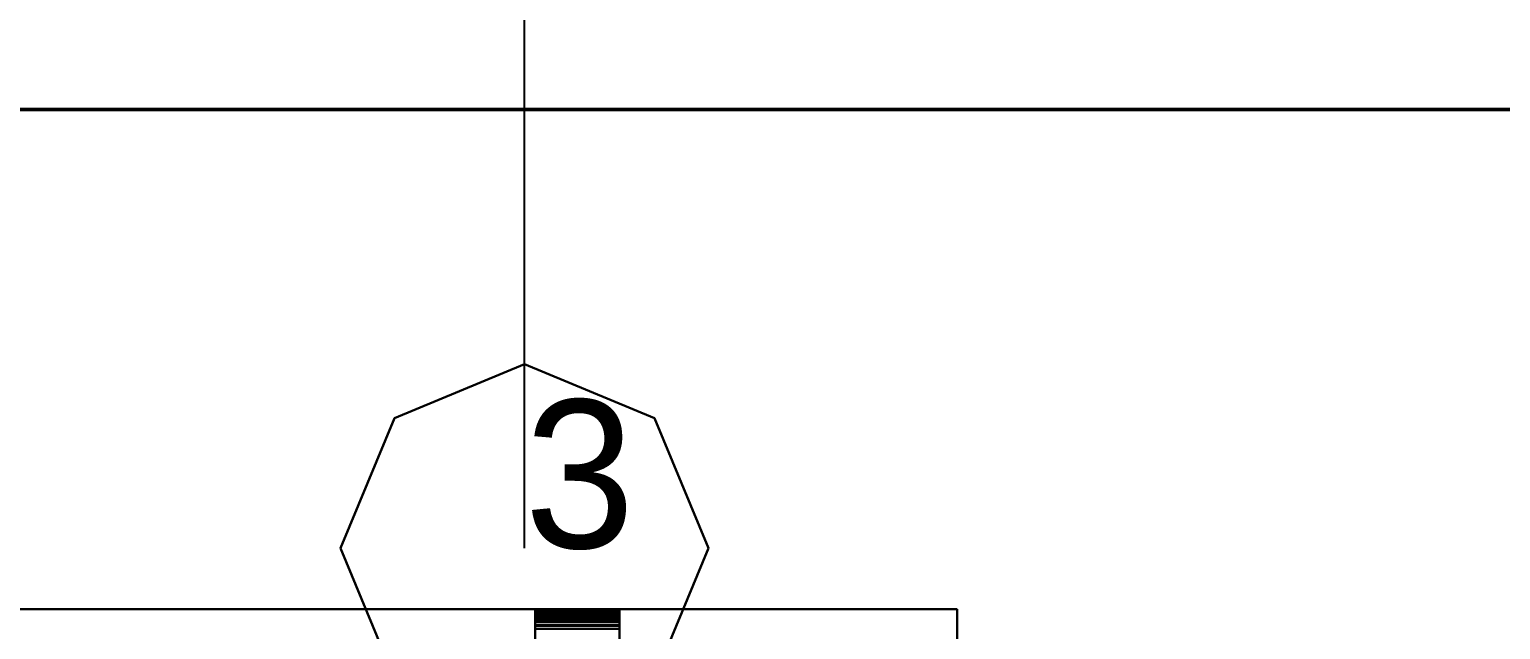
# Model space of a CAD drawing. Extents: x 0 to 48.1, y 0 to 23.7.
# Drawn here: x 17.4 to 18.392, y 11.784 to 12.189 of the extents above; entities that cross this region are included whole.
import ezdxf

# ---------------------------------------------------------------- set-up
doc = ezdxf.new("R2010")
doc.units = 0
doc.header["$MEASUREMENT"] = 0
for name, color, linetype in [('DLXFURN', 5, 'Continuous'), ('DLXLUM', 1, 'Continuous'), ('DLXLUMEX', 1, 'Continuous'), ('DLXSCENE', 7, 'Continuous')]:
    doc.layers.add(name, color=color, linetype=linetype)

# ---------------------------------------------------------------- blocks, each defined once
blk = doc.blocks.new('*U33')
at = {"color": 1}
blk.add_line((0, 0), (0, 1.265), dxfattribs=at)
for p, q in [((-0.08766, 0.08766), (0, 0.12397)), ((0, 0.12397), (-0.08766, 0.08766)), ((0, 0.12397), (-0.08766, 0.08766)), ((-0.08766, 0.08766), (0, 0.12397)), ((0, 0.12397), (0.08766, 0.08766)), ((0.08766, 0.08766), (0, 0.12397)), ((0.08766, 0.08766), (0, 0.12397)), ((0, 0.12397), (0, 0.12397)), ((0, 0.12397), (0.08766, 0.08766)), ((0, 0.12397), (0, 0.12397)), ((-0.12397, 0), (-0.08766, 0.08766)), ((-0.08766, 0.08766), (-0.12397, 0)), ((-0.08766, 0.08766), (-0.12397, 0)), ((-0.12397, 0), (-0.08766, 0.08766)), ((-0.08766, 0.08766), (-0.08766, 0.08766)), ((-0.08766, 0.08766), (-0.08766, 0.08766)), ((0.08766, 0.08766), (0.12397, 0)), ((0.12397, 0), (0.08766, 0.08766)), ((0.08766, 0.08766), (0.08766, 0.08766)), ((0.12397, 0), (0.08766, 0.08766)), ((0.08766, 0.08766), (0.08766, 0.08766)), ((0.08766, 0.08766), (0.12397, 0)), ((-0.08766, -0.08766), (-0.12397, 0)), ((-0.12397, 0), (-0.08766, -0.08766)), ((-0.12397, 0), (-0.12397, 0)), ((-0.12397, 0), (-0.08766, -0.08766)), ((-0.08766, -0.08766), (-0.12397, 0)), ((-0.12397, 0), (-0.12397, 0)), ((0.12397, 0), (0.08766, -0.08766)), ((0.08766, -0.08766), (0.12397, 0)), ((0.08766, -0.08766), (0.12397, 0)), ((0.12397, 0), (0.08766, -0.08766)), ((0.12397, 0), (0.12397, 0)), ((0.12397, 0), (0.12397, 0))]:
    blk.add_line(p, q)
at = {"layer": 'DLXLUMEX', "color": 7}
blk.add_text('3', height=0.1, dxfattribs=at).set_placement((0, 0))
blk = doc.blocks.new('*U77')
for p, q in [((-0.02702, -0.2), (12.57298, -0.2)), ((12.57298, -0.2), (-0.02702, -0.2)), ((-0.02702, -0.2), (12.57298, -0.2)), ((12.57298, -0.2), (-0.02702, -0.2))]:
    blk.add_line(p, q)
blk = doc.blocks.new('*U130')
for p, q in [((0.62586, 0.39827), (-0.62586, 0.39827)), ((-0.62586, 0.39827), (0.62586, 0.39827)), ((-0.62586, 0.39827), (0.62586, 0.39827)), ((0.62586, 0.39827), (-0.62586, 0.39827)), ((0.34138, 0.39803), (0.34138, 0.39827)), ((0.34138, 0.39827), (0.34138, 0.39803)), ((0.34138, 0.39803), (0.34138, 0.39827)), ((0.34138, 0.39827), (0.34138, 0.39827)), ((0.34138, 0.39827), (0.34138, 0.39803)), ((0.39827, 0.39827), (0.34138, 0.39827)), ((0.34138, 0.39827), (0.34138, 0.39803)), ((0.34138, 0.39803), (0.34138, 0.39827)), ((0.34138, 0.39827), (0.39827, 0.39827)), ((0.39827, 0.39827), (0.34138, 0.39827)), ((0.34138, 0.39827), (0.34138, 0.39827)), ((0.34138, 0.39827), (0.39827, 0.39827)), ((0.34138, 0.3973), (0.34138, 0.39803)), ((0.34138, 0.39803), (0.34138, 0.3973)), ((0.34138, 0.39803), (0.34138, 0.3973)), ((0.34138, 0.3973), (0.34138, 0.39803)), ((0.39827, 0.39803), (0.34138, 0.39803)), ((0.34138, 0.39803), (0.34138, 0.3973)), ((0.34138, 0.39803), (0.39827, 0.39803)), ((0.34138, 0.3973), (0.34138, 0.39803)), ((0.34138, 0.39803), (0.39827, 0.39803)), ((0.39827, 0.39803), (0.34138, 0.39803)), ((0.34138, 0.39611), (0.34138, 0.3973)), ((0.34138, 0.3973), (0.34138, 0.39611)), ((0.34138, 0.3973), (0.34138, 0.39611)), ((0.34138, 0.39611), (0.34138, 0.3973)), ((0.39827, 0.3973), (0.34138, 0.3973)), ((0.34138, 0.3973), (0.34138, 0.39611)), ((0.34138, 0.3973), (0.39827, 0.3973)), ((0.34138, 0.39611), (0.34138, 0.3973)), ((0.34138, 0.3973), (0.39827, 0.3973)), ((0.39827, 0.3973), (0.34138, 0.3973)), ((0.39827, 0.39803), (0.39827, 0.39827)), ((0.39827, 0.39827), (0.39827, 0.39803)), ((0.39827, 0.39803), (0.39827, 0.39827)), ((0.39827, 0.39827), (0.39827, 0.39827)), ((0.39827, 0.39827), (0.39827, 0.39803)), ((0.39827, 0.39803), (0.39827, 0.39827)), ((0.39827, 0.39827), (0.39827, 0.39803)), ((0.39827, 0.39827), (0.39827, 0.39827)), ((0.39827, 0.3973), (0.39827, 0.39803)), ((0.39827, 0.39803), (0.39827, 0.3973)), ((0.39827, 0.39803), (0.39827, 0.3973)), ((0.39827, 0.3973), (0.39827, 0.39803)), ((0.39827, 0.3973), (0.39827, 0.39803)), ((0.39827, 0.39803), (0.39827, 0.3973)), ((0.39827, 0.39611), (0.39827, 0.3973)), ((0.39827, 0.3973), (0.39827, 0.39611)), ((0.39827, 0.3973), (0.39827, 0.39611)), ((0.39827, 0.39611), (0.39827, 0.3973)), ((0.39827, 0.39611), (0.39827, 0.3973)), ((0.39827, 0.3973), (0.39827, 0.39611)), ((0.62586, -0.39827), (0.62586, 0.39827)), ((0.62586, 0.39827), (0.62586, -0.39827)), ((0.62586, 0.39827), (0.62586, 0.39827)), ((0.62586, -0.39827), (0.62586, 0.39827)), ((0.62586, 0.39827), (0.62586, 0.39827)), ((0.62586, 0.39827), (0.62586, -0.39827)), ((0.34138, 0.39472), (0.34138, 0.39611)), ((0.34138, 0.39611), (0.34138, 0.39446)), ((0.34138, 0.39611), (0.34138, 0.39472)), ((0.34138, 0.39472), (0.34138, 0.39611)), ((0.34138, 0.39446), (0.34138, 0.39611)), ((0.34138, 0.39611), (0.34138, 0.39472)), ((0.34138, 0.39611), (0.34138, 0.39472)), ((0.34138, 0.39472), (0.34138, 0.39611)), ((0.39827, 0.39611), (0.34138, 0.39611)), ((0.34138, 0.39611), (0.34138, 0.39446)), ((0.34138, 0.39611), (0.39827, 0.39611)), ((0.34138, 0.39446), (0.34138, 0.39611)), ((0.34138, 0.39611), (0.39827, 0.39611)), ((0.39827, 0.39611), (0.34138, 0.39611)), ((0.34138, 0.3945), (0.34138, 0.39472)), ((0.34138, 0.39446), (0.34138, 0.39472)), ((0.34138, 0.39472), (0.34138, 0.3945)), ((0.34138, 0.39472), (0.34138, 0.39446)), ((0.34138, 0.39472), (0.34138, 0.39472)), ((0.34138, 0.39472), (0.34138, 0.39472)), ((0.34138, -0.39472), (0.34138, 0.39472)), ((0.34138, 0.39472), (0.39827, 0.39472)), ((0.34138, 0.39472), (0.34138, 0.39472)), ((0.34138, 0.39472), (0.34138, -0.39472)), ((0.34138, -0.39472), (0.34138, 0.39472)), ((0.39827, 0.39472), (0.34138, 0.39472)), ((0.34138, 0.39472), (0.34138, -0.39472)), ((0.34138, 0.3945), (0.34138, 0.39472)), ((0.34138, 0.39472), (0.39827, 0.39472)), ((0.39827, 0.39472), (0.34138, 0.39472)), ((0.34138, 0.39472), (0.34138, 0.39472)), ((0.34138, 0.39472), (0.39827, 0.39472)), ((0.39827, 0.39472), (0.34138, 0.39472)), ((0.34138, 0.39472), (0.34138, 0.39472)), ((0.34138, 0.39472), (0.39827, 0.39472)), ((0.34138, 0.39472), (0.34138, 0.3945)), ((0.39827, 0.39472), (0.34138, 0.39472)), ((0.34138, 0.39386), (0.34138, 0.3945)), ((0.34138, 0.3945), (0.34138, 0.39446)), ((0.34138, 0.39446), (0.34138, 0.3945)), ((0.34138, 0.3945), (0.34138, 0.39386)), ((0.34138, 0.39386), (0.34138, 0.3945)), ((0.34138, 0.3945), (0.39827, 0.3945)), ((0.39827, 0.3945), (0.34138, 0.3945)), ((0.34138, 0.3945), (0.39827, 0.3945)), ((0.34138, 0.3945), (0.34138, 0.39386)), ((0.39827, 0.3945), (0.34138, 0.3945)), ((0.34138, 0.39446), (0.34138, 0.39239)), ((0.34138, 0.39239), (0.34138, 0.39446)), ((0.34138, 0.39446), (0.34138, 0.39386)), ((0.34138, 0.39386), (0.34138, 0.39446)), ((0.39827, 0.39446), (0.34138, 0.39446)), ((0.34138, 0.39446), (0.34138, 0.39239)), ((0.34138, 0.39446), (0.39827, 0.39446)), ((0.34138, 0.39239), (0.34138, 0.39446)), ((0.34138, 0.39446), (0.39827, 0.39446)), ((0.39827, 0.39446), (0.34138, 0.39446)), ((0.34138, 0.39239), (0.34138, 0.39386)), ((0.34138, 0.39281), (0.34138, 0.39386)), ((0.34138, 0.39386), (0.34138, 0.39239)), ((0.34138, 0.39386), (0.34138, 0.39281)), ((0.34138, 0.39281), (0.34138, 0.39386)), ((0.34138, 0.39386), (0.39827, 0.39386)), ((0.39827, 0.39386), (0.34138, 0.39386)), ((0.34138, 0.39386), (0.39827, 0.39386)), ((0.39827, 0.39386), (0.34138, 0.39386)), ((0.34138, 0.39386), (0.34138, 0.39281)), ((0.34138, 0.39137), (0.34138, 0.39281)), ((0.34138, 0.39239), (0.34138, 0.39281)), ((0.34138, 0.39281), (0.34138, 0.39137)), ((0.34138, 0.39281), (0.34138, 0.39239)), ((0.34138, 0.39137), (0.34138, 0.39281)), ((0.34138, 0.39281), (0.39827, 0.39281)), ((0.39827, 0.39281), (0.34138, 0.39281)), ((0.34138, 0.39281), (0.39827, 0.39281)), ((0.39827, 0.39281), (0.34138, 0.39281)), ((0.34138, 0.39281), (0.34138, 0.39137)), ((0.34138, 0.39239), (0.34138, 0.39137)), ((0.34138, 0.39137), (0.34138, 0.39239)), ((0.34138, 0.39239), (0.34138, 0.38994)), ((0.34138, 0.38994), (0.34138, 0.39239)), ((0.39827, 0.39239), (0.34138, 0.39239)), ((0.34138, 0.39239), (0.34138, 0.38994)), ((0.34138, 0.39239), (0.39827, 0.39239)), ((0.34138, 0.38994), (0.34138, 0.39239)), ((0.34138, 0.39239), (0.39827, 0.39239)), ((0.39827, 0.39239), (0.34138, 0.39239)), ((0.34138, 0.38957), (0.34138, 0.39137)), ((0.34138, 0.38994), (0.34138, 0.39137)), ((0.34138, 0.39137), (0.34138, 0.38957)), ((0.34138, 0.39137), (0.34138, 0.38994)), ((0.34138, 0.38957), (0.34138, 0.39137)), ((0.34138, 0.39137), (0.39827, 0.39137)), ((0.39827, 0.39137), (0.34138, 0.39137)), ((0.34138, 0.39137), (0.39827, 0.39137)), ((0.39827, 0.39137), (0.34138, 0.39137)), ((0.34138, 0.39137), (0.34138, 0.38957)), ((0.34138, 0.38994), (0.34138, 0.38957)), ((0.34138, 0.38957), (0.34138, 0.38994)), ((0.34138, 0.38994), (0.34138, 0.38714)), ((0.34138, 0.38714), (0.34138, 0.38994)), ((0.34138, 0.38994), (0.34138, 0.38714)), ((0.39827, 0.38994), (0.34138, 0.38994)), ((0.34138, 0.38994), (0.39827, 0.38994)), ((0.34138, 0.38714), (0.34138, 0.38994)), ((0.34138, 0.38994), (0.39827, 0.38994)), ((0.39827, 0.38994), (0.34138, 0.38994)), ((0.34138, 0.38742), (0.34138, 0.38957)), ((0.34138, 0.38957), (0.34138, 0.38714)), ((0.34138, 0.38714), (0.34138, 0.38957)), ((0.34138, 0.38957), (0.34138, 0.38714)), ((0.34138, 0.38714), (0.34138, 0.38957)), ((0.34138, 0.38957), (0.34138, 0.38742)), ((0.34138, 0.38742), (0.34138, 0.38957)), ((0.34138, 0.38957), (0.39827, 0.38957)), ((0.39827, 0.38957), (0.34138, 0.38957)), ((0.39827, 0.38957), (0.34138, 0.38957)), ((0.34138, 0.38957), (0.34138, 0.38742)), ((0.34138, 0.38957), (0.39827, 0.38957)), ((0.34138, 0.38497), (0.34138, 0.38742)), ((0.34138, 0.38742), (0.34138, 0.38497)), ((0.34138, 0.38497), (0.34138, 0.38742)), ((0.34138, 0.38742), (0.39827, 0.38742)), ((0.39827, 0.38742), (0.34138, 0.38742)), ((0.34138, 0.38742), (0.39827, 0.38742)), ((0.34138, 0.38742), (0.34138, 0.38497)), ((0.39827, 0.38742), (0.34138, 0.38742)), ((0.34138, 0.38497), (0.34138, 0.38714)), ((0.34138, 0.38714), (0.34138, 0.38405)), ((0.34138, 0.38714), (0.34138, 0.38497)), ((0.34138, 0.38405), (0.34138, 0.38714)), ((0.34138, 0.38714), (0.34138, 0.38497)), ((0.34138, 0.38497), (0.34138, 0.38714)), ((0.39827, 0.38714), (0.34138, 0.38714)), ((0.34138, 0.38714), (0.34138, 0.38405)), ((0.34138, 0.38714), (0.39827, 0.38714)), ((0.39827, 0.38714), (0.34138, 0.38714)), ((0.34138, 0.38405), (0.34138, 0.38714)), ((0.34138, 0.38714), (0.39827, 0.38714)), ((0.39827, 0.39472), (0.39827, 0.39611)), ((0.39827, 0.39611), (0.39827, 0.39446)), ((0.39827, 0.39611), (0.39827, 0.39472)), ((0.39827, 0.39472), (0.39827, 0.39611)), ((0.39827, 0.39611), (0.39827, 0.39472)), ((0.39827, 0.39472), (0.39827, 0.39611)), ((0.39827, 0.39611), (0.39827, 0.39472)), ((0.39827, 0.39446), (0.39827, 0.39611)), ((0.39827, 0.39446), (0.39827, 0.39611)), ((0.39827, 0.39611), (0.39827, 0.39446)), ((0.39827, 0.3945), (0.39827, 0.39472)), ((0.39827, 0.39472), (0.39827, 0.39472)), ((0.39827, 0.39472), (0.39827, 0.39472)), ((0.39827, 0.39446), (0.39827, 0.39472)), ((0.39827, 0.39472), (0.39827, 0.3945)), ((0.39827, 0.39472), (0.39827, 0.39446)), ((0.39827, 0.39472), (0.39827, -0.39472)), ((0.39827, -0.39472), (0.39827, 0.39472)), ((0.39827, 0.39472), (0.39827, 0.39472)), ((0.39827, 0.39472), (0.39827, -0.39472)), ((0.39827, -0.39472), (0.39827, 0.39472)), ((0.39827, 0.39472), (0.39827, 0.3945)), ((0.39827, 0.39472), (0.39827, 0.39472)), ((0.39827, 0.39472), (0.39827, 0.39472)), ((0.39827, 0.3945), (0.39827, 0.39472)), ((0.39827, 0.39386), (0.39827, 0.3945)), ((0.39827, 0.3945), (0.39827, 0.39446)), ((0.39827, 0.39446), (0.39827, 0.3945)), ((0.39827, 0.3945), (0.39827, 0.39386)), ((0.39827, 0.3945), (0.39827, 0.39386)), ((0.39827, 0.39386), (0.39827, 0.3945)), ((0.39827, 0.39446), (0.39827, 0.39239)), ((0.39827, 0.39239), (0.39827, 0.39446)), ((0.39827, 0.39446), (0.39827, 0.39386)), ((0.39827, 0.39386), (0.39827, 0.39446)), ((0.39827, 0.39239), (0.39827, 0.39446)), ((0.39827, 0.39446), (0.39827, 0.39239)), ((0.39827, 0.39281), (0.39827, 0.39386)), ((0.39827, 0.39386), (0.39827, 0.39239)), ((0.39827, 0.39239), (0.39827, 0.39386)), ((0.39827, 0.39386), (0.39827, 0.39281)), ((0.39827, 0.39386), (0.39827, 0.39281)), ((0.39827, 0.39281), (0.39827, 0.39386)), ((0.39827, 0.39137), (0.39827, 0.39281)), ((0.39827, 0.39239), (0.39827, 0.39281)), ((0.39827, 0.39281), (0.39827, 0.39137)), ((0.39827, 0.39281), (0.39827, 0.39239)), ((0.39827, 0.39281), (0.39827, 0.39137)), ((0.39827, 0.39137), (0.39827, 0.39281)), ((0.39827, 0.39137), (0.39827, 0.39239)), ((0.39827, 0.39239), (0.39827, 0.38994)), ((0.39827, 0.39239), (0.39827, 0.39137)), ((0.39827, 0.38994), (0.39827, 0.39239)), ((0.39827, 0.38994), (0.39827, 0.39239)), ((0.39827, 0.39239), (0.39827, 0.38994)), ((0.39827, 0.38957), (0.39827, 0.39137)), ((0.39827, 0.38994), (0.39827, 0.39137)), ((0.39827, 0.39137), (0.39827, 0.38957)), ((0.39827, 0.39137), (0.39827, 0.38994)), ((0.39827, 0.39137), (0.39827, 0.38957)), ((0.39827, 0.38957), (0.39827, 0.39137)), ((0.39827, 0.38957), (0.39827, 0.38994)), ((0.39827, 0.38994), (0.39827, 0.38714)), ((0.39827, 0.38994), (0.39827, 0.38957)), ((0.39827, 0.38714), (0.39827, 0.38994)), ((0.39827, 0.38714), (0.39827, 0.38994)), ((0.39827, 0.38994), (0.39827, 0.38714)), ((0.39827, 0.38714), (0.39827, 0.38957)), ((0.39827, 0.38957), (0.39827, 0.38742)), ((0.39827, 0.38742), (0.39827, 0.38957)), ((0.39827, 0.38957), (0.39827, 0.38714)), ((0.39827, 0.38957), (0.39827, 0.38742)), ((0.39827, 0.38742), (0.39827, 0.38957)), ((0.39827, 0.38742), (0.39827, 0.38497)), ((0.39827, 0.38497), (0.39827, 0.38742)), ((0.39827, 0.38742), (0.39827, 0.38714)), ((0.39827, 0.38714), (0.39827, 0.38742)), ((0.39827, 0.38742), (0.39827, 0.38497)), ((0.39827, 0.38497), (0.39827, 0.38742)), ((0.39827, 0.38497), (0.39827, 0.38714)), ((0.39827, 0.38405), (0.39827, 0.38714)), ((0.39827, 0.38714), (0.39827, 0.38497)), ((0.39827, 0.38714), (0.39827, 0.38405)), ((0.39827, 0.38405), (0.39827, 0.38714)), ((0.39827, 0.38714), (0.39827, 0.38405)), ((0.34138, 0.38227), (0.34138, 0.38497)), ((0.34138, 0.38497), (0.34138, 0.38227)), ((0.34138, 0.38227), (0.34138, 0.38497)), ((0.34138, 0.38497), (0.39827, 0.38497)), ((0.39827, 0.38497), (0.34138, 0.38497)), ((0.34138, 0.38497), (0.34138, 0.38227)), ((0.39827, 0.38497), (0.34138, 0.38497)), ((0.34138, 0.38497), (0.39827, 0.38497)), ((0.39827, 0.38497), (0.39827, 0.38227)), ((0.39827, 0.38227), (0.39827, 0.38497)), ((0.39827, 0.38497), (0.39827, 0.38405)), ((0.39827, 0.38405), (0.39827, 0.38497)), ((0.39827, 0.38497), (0.39827, 0.38227)), ((0.39827, 0.38227), (0.39827, 0.38497))]:
    blk.add_line(p, q)
blk = doc.blocks.new('*U132')
for p, q in [((14.40995, 12.13491), (20.44339, 12.13491)), ((14.40995, 12.13491), (20.44339, 12.13491)), ((20.44339, 12.13491), (14.40995, 12.13491)), ((20.44339, 12.13491), (14.40995, 12.13491))]:
    blk.add_line(p, q)
blk = doc.blocks.new('*U135')
for p, q in [((-3.01672, -2.08816), (3.01672, -2.08816)), ((3.01672, -2.08816), (-3.01672, -2.08816)), ((3.01672, -2.08816), (-3.01672, -2.08816))]:
    blk.add_line(p, q)

msp = doc.modelspace()

# ---------------------------------------------------------------- block references
at = {"layer": 'DLXFURN'}
for name, p in [('*U77', (7.82702, 12.33586)), ('*U130', (17.4, 11.39998))]:
    msp.add_blockref(name, p, dxfattribs=at)
at = {"layer": 'DLXLUM'}
msp.add_blockref('*U33', (17.73411, 11.8395), dxfattribs=at)
at = {"layer": 'DLXSCENE'}
for name, p in [('*U132', (0, 0)), ('*U135', (17.42667, 14.22306))]:
    msp.add_blockref(name, p, dxfattribs=at)

doc.saveas('drawing.dxf')
